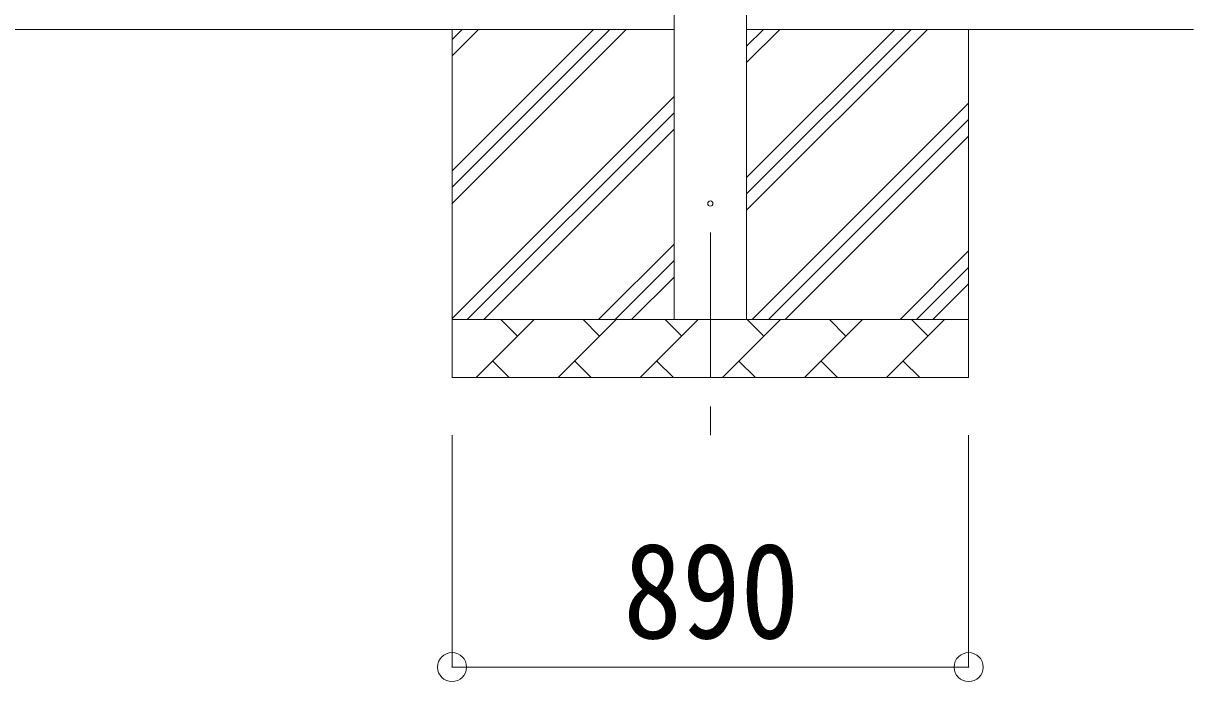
# Model space of a CAD drawing. Units: millimetres at full size, sheet at 1:50; details may follow other scales. Extents: x -14053 to 14053, y -9700 to 9700.
# Drawn here: x -3829 to -1813, y -6724 to -5590 of the extents above; entities that cross this region are included whole.
import ezdxf
from ezdxf.enums import TextEntityAlignment as Align

# ---------------------------------------------------------------- set-up
doc = ezdxf.new("R2010")
doc.units = ezdxf.units.MM
doc.header["$LTSCALE"] = 50
doc.header["$PDMODE"] = 32
doc.header["$PDSIZE"] = 50
doc.linetypes.add('CHAIN1', pattern=[8, 5, -1, 1, -1])
for name, color, linetype, lineweight in [('0-1_Defpoints', 7, 'CHAIN1', 9), ('0-2_TEXT1', 4, 'Continuous', 9), ('0-3_SHAPE', 7, 'Continuous', 9), ('0-8_TABLE1', 6, 'Continuous', 9)]:
    doc.layers.add(name, color=color, linetype=linetype, lineweight=lineweight)
doc.styles.add('ＭＳ ゴシック', font='')
doc.styles.get('ＭＳ ゴシック').set_extended_font_data('MS Gothic')

msp = doc.modelspace()

# ---------------------------------------------------------------- linework, layer by layer
at = {"layer": '0-1_Defpoints'}
msp.add_line((-2645.4, -5950.37), (-2645.4, -6299.37), dxfattribs=at)
at = {"layer": '0-2_TEXT1'}
for p, q in [((-2707.9, -6100.37), (-2707.9, -2600.37)), ((-2582.9, -2600.37), (-2582.9, -6100.37))]:
    msp.add_line(p, q, dxfattribs=at)
msp.add_circle((-2645.4, -5900.37), 4.5, dxfattribs=at)
at = {"layer": '0-3_SHAPE'}
for p, q in [((-2707.9, -5600.37), (-8455.9, -5600.37)), ((-3090.4, -5600.37), (-3090.4, -6200.37)), ((-3090.4, -5843.85), (-2846.92, -5600.37)), ((-3090.4, -5872.14), (-2818.63, -5600.37)), ((-3090.4, -5900.42), (-2790.35, -5600.37)), ((-3090.4, -5645.86), (-3044.91, -5600.37)), ((-3090.4, -5617.58), (-3073.19, -5600.37)), ((-2582.9, -5600.37), (-1812.9, -5600.37)), ((-2582.9, -5629.2), (-2554.08, -5600.37)), ((-2582.9, -5657.48), (-2525.79, -5600.37)), ((-2582.9, -5912.04), (-2271.23, -5600.37)), ((-2582.9, -5855.47), (-2327.8, -5600.37)), ((-2582.9, -5883.76), (-2299.52, -5600.37)), ((-2200.4, -5600.37), (-2200.4, -6200.37)), ((-3090.4, -6098.41), (-2707.9, -5715.91)), ((-3064.08, -6100.37), (-2707.9, -5744.2)), ((-2573.24, -6100.37), (-2200.4, -5727.53)), ((-2544.96, -6100.37), (-2200.4, -5755.81)), ((-3035.79, -6100.37), (-2707.9, -5772.48)), ((-2516.67, -6100.37), (-2200.4, -5784.1)), ((-2837.8, -6100.37), (-2707.9, -5970.47)), ((-2318.68, -6100.37), (-2200.4, -5982.09)), ((-2809.52, -6100.37), (-2707.9, -5998.76)), ((-2781.23, -6100.37), (-2707.9, -6027.04)), ((-2290.4, -6100.37), (-2200.4, -6010.37)), ((-2262.12, -6100.37), (-2200.4, -6038.66)), ((-3090.4, -6100.37), (-2200.4, -6100.37)), ((-3048.95, -6200.37), (-2948.95, -6100.37)), ((-2977.51, -6128.93), (-3006.06, -6100.37)), ((-2907.53, -6200.37), (-2807.53, -6100.37)), ((-2836.09, -6128.93), (-2864.64, -6100.37)), ((-2766.11, -6200.37), (-2666.11, -6100.37)), ((-2694.66, -6128.93), (-2723.22, -6100.37)), ((-2624.69, -6200.37), (-2524.69, -6100.37)), ((-2553.24, -6128.93), (-2581.8, -6100.37)), ((-2483.27, -6200.37), (-2383.27, -6100.37)), ((-2411.82, -6128.93), (-2440.37, -6100.37)), ((-2341.85, -6200.37), (-2241.85, -6100.37)), ((-2270.4, -6128.93), (-2298.95, -6100.37)), ((-3020.4, -6171.82), (-2991.85, -6200.37)), ((-2878.98, -6171.82), (-2850.43, -6200.37)), ((-2737.56, -6171.82), (-2709, -6200.37)), ((-2596.14, -6171.82), (-2567.58, -6200.37)), ((-2454.71, -6171.82), (-2426.16, -6200.37)), ((-2313.29, -6171.82), (-2284.74, -6200.37)), ((-2200.4, -6200.37), (-3090.4, -6200.37))]:
    msp.add_line(p, q, dxfattribs=at)
at = {"layer": '0-8_TABLE1'}
for p, q in [((-3090.4, -6699.37), (-3090.4, -6299.37)), ((-2200.4, -6699.37), (-2200.4, -6299.37)), ((-3090.4, -6699.37), (-2200.4, -6699.37))]:
    msp.add_line(p, q, dxfattribs=at)
for p in [(-3090.4, -6699.37), (-2200.4, -6699.37)]:
    msp.add_point(p, dxfattribs=at)

# ---------------------------------------------------------------- texts
at = {"layer": '0-8_TABLE1', "color": 7, "style": 'ＭＳ ゴシック', "width": 0.9}
msp.add_text('890', height=165, dxfattribs=at).set_placement((-2795.4, -6699.37), align=Align.BOTTOM_LEFT)

doc.saveas('drawing.dxf')
